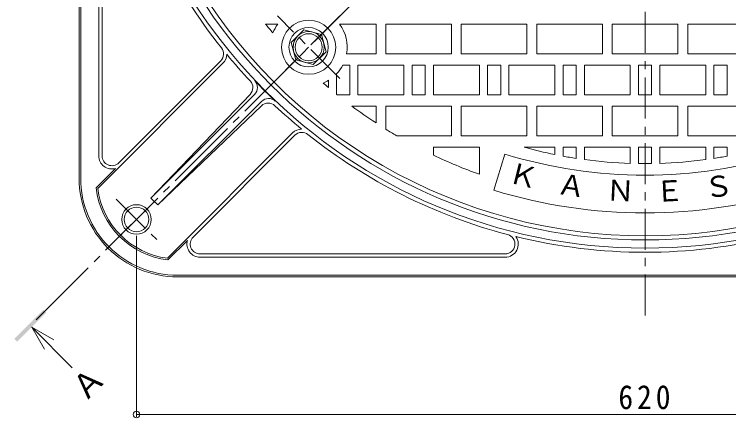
# Model space of a CAD drawing. Units: millimetres, scale not verified. Extents: x -911 to 950, y -675 to 698.
# Drawn here: x -751.8 to -316.2, y -101.6 to 144.2 of the extents above; entities that cross this region are included whole.
import ezdxf
from ezdxf.enums import TextEntityAlignment as Align

# ---------------------------------------------------------------- set-up
doc = ezdxf.new("R2010")
doc.units = ezdxf.units.MM
doc.header["$LTSCALE"] = 5
doc.header["$PDMODE"] = 32
doc.header["$PDSIZE"] = 4
doc.linetypes.add('CHAIN1', pattern=[8, 5, -1, 1, -1])
doc.linetypes.add('CHAIN2', pattern=[12, 9, -1, 1, -1])
for name, color, linetype, lineweight in [('E-0', 4, 'Continuous', 9), ('E-1', 2, 'Continuous', 9), ('E-2', 3, 'Continuous', 9), ('E-4', 7, 'Continuous', 9), ('E-A', 2, 'Continuous', 9)]:
    doc.layers.add(name, color=color, linetype=linetype, lineweight=lineweight)
doc.styles.add('ＭＳ ゴシック', font='')
doc.styles.get('ＭＳ ゴシック').set_extended_font_data('MS Gothic')

msp = doc.modelspace()

# ---------------------------------------------------------------- linework, layer by layer
at = {"layer": 'E-0', "color": 7, "linetype": 'CHAIN2'}
msp.add_line((-367.261, 329.195), (-742.044, -45.588), dxfattribs=at)
at = {"layer": 'E-0'}
for q in [(-716.411, -71.221), (-727.725, -54.25), (-733.382, -59.907)]:
    msp.add_line((-741.16, -46.472), q, dxfattribs=at)
msp.add_solid([(-749.999, -55.311), (-732.321, -37.633), (-751.767, -53.543), (-734.089, -35.865)], dxfattribs=at)
at = {"layer": 'E-1'}
for p, q in [((-712.261, 614.195), (-712.262, 44.196)), ((-711.262, 44.196), (-711.261, 329.196)), ((-700.262, 57.937), (-700.261, 243.925)), ((-698.262, 57.937), (-698.261, 243.925)), ((-624.539, 114.345), (-700.87, 38.014)), ((-688.019, 53.694), (-625.953, 115.76)), ((-605.302, 95.398), (-668.446, 32.255)), ((-608.009, 95.345), (-668.446, 32.255)), ((-601.059, 91.156), (-664.203, 28.012)), ((-664.203, 28.012), (-601.112, 88.448)), ((-582.112, 71.919), (-658.444, -4.413)), ((-642.764, 8.438), (-580.698, 70.504)), ((-690.05, 50.248), (-701.922, 38.376)), ((-646.21, 6.406), (-658.082, -5.464)), ((-638.522, -1.805), (-452.532, -1.805)), ((-638.522, -3.804), (-452.532, -3.805)), ((-82.262, -14.805), (-652.262, -14.805)), ((-652.261, -15.804), (-82.262, -15.805))]:
    msp.add_line(p, q, dxfattribs=at)
at = {"layer": 'E-1', "linetype": 'CHAIN1'}
for p, q in [((-689.568, 31.502), (-664.954, 6.887)), ((-664.954, 31.502), (-689.568, 6.888))]:
    msp.add_line(p, q, dxfattribs=at)
at = {"layer": 'E-1'}
for radius in [9, 7.5]:
    msp.add_circle((-677.261, 19.195), radius, dxfattribs=at)
for centre, radius, start, end in [((-367.261, 329.195), 327.5, 179.99987, 359.99987), ((-367.261, 329.195), 322.5, 179.99987, 359.99987), ((-367.261, 329.195), 330, 194.70127, 218.50606), ((-630.196, 120.002), 6, 314.99987, 38.50602), ((-630.196, 120.002), 8, 314.99987, 358.68126), ((-367.261, 329.195), 329.896, 219.39595, 223.14434), ((-612.342, 99.497), 6, 316.23052, 43.14495), ((-609.545, 99.641), 6, 314.99987, 43.45485), ((-367.261, 329.195), 327.76, 223.45458, 226.54505), ((-596.817, 86.913), 6, 46.54488, 134.99987), ((-596.962, 84.116), 6, 46.85479, 133.76921), ((-367.261, 329.195), 329.896, 226.8553, 230.60378), ((-576.455, 66.262), 8, 91.31847, 134.99987), ((-576.455, 66.262), 6, 51.49372, 134.99987), ((-367.261, 329.195), 330, 231.49367, 255.29854), ((-692.262, 57.937), 8, 179.99987, 286.04546), ((-692.262, 57.937), 6, 179.99987, 314.99987), ((-652.261, 44.195), 60, 179.99992, 270), ((-652.262, 44.196), 59, 179.99987, 270), ((-652.262, 44.196), 50, 186.68331, 263.31591), ((-652.262, 44.196), 49, 187.24749, 262.75171), ((-638.12, 58.338), 40, 220.69864, 229.30109), ((-452.532, 4.195), 6, 269.99987, 75.29859), ((-638.522, 4.196), 8, 163.95427, 269.99987), ((-638.522, 4.196), 6, 134.99987, 269.99987), ((-452.532, 4.195), 8, 269.99987, 34.3411), ((-367.261, 329.195), 330, 256.20906, 283.79076)]:
    msp.add_arc(centre, radius, start, end, dxfattribs=at)
at = {"layer": 'E-2', "linetype": 'CHAIN1'}
for p, q in [((-367.261, -39.273), (-367.261, 697.663)), ((-553.241, 105.053), (-591.404, 143.216)), ((-553.241, 143.216), (-591.404, 105.053))]:
    msp.add_line(p, q, dxfattribs=at)
at = {"layer": 'E-2'}
for p, q in [((-591.152, 138.196), (-598.603, 138.196)), ((-531.262, 138.196), (-553.493, 138.196)), ((-531.262, 138.196), (-531.262, 120.196)), ((-485.262, 138.195), (-525.262, 138.195)), ((-485.262, 138.195), (-485.262, 120.196)), ((-439.262, 138.195), (-479.262, 138.195)), ((-439.262, 138.195), (-439.262, 120.196)), ((-393.262, 138.195), (-433.262, 138.195)), ((-393.262, 138.195), (-393.262, 120.195)), ((-387.262, 138.195), (-347.262, 138.195)), ((-387.262, 138.195), (-387.262, 120.195)), ((-347.262, 138.195), (-347.262, 120.195)), ((-341.262, 138.195), (-341.262, 120.195)), ((-341.262, 138.195), (-301.262, 138.195)), ((-549.155, 120.196), (-531.262, 120.196)), ((-387.262, 120.195), (-347.262, 120.195)), ((-551.524, 113.196), (-547.262, 113.196)), ((-547.262, 95.196), (-547.262, 113.196)), ((-542.262, 95.196), (-542.262, 113.196)), ((-514.262, 113.196), (-542.262, 113.196)), ((-514.262, 95.196), (-514.262, 113.196)), ((-509.262, 95.196), (-509.262, 113.195)), ((-509.262, 113.195), (-501.262, 113.195)), ((-501.262, 95.196), (-501.262, 113.195)), ((-496.262, 95.196), (-496.262, 113.195)), ((-468.262, 113.195), (-496.262, 113.195)), ((-468.262, 95.195), (-468.262, 113.195)), ((-463.262, 95.195), (-463.262, 113.195)), ((-463.262, 113.195), (-455.262, 113.195)), ((-455.262, 95.196), (-455.262, 113.195)), ((-450.262, 95.196), (-450.262, 113.195)), ((-422.262, 113.195), (-450.262, 113.195)), ((-422.262, 95.196), (-422.262, 113.195)), ((-417.262, 95.196), (-417.262, 113.195)), ((-417.262, 113.195), (-409.262, 113.195)), ((-409.262, 95.196), (-409.262, 113.195)), ((-404.262, 95.195), (-404.262, 113.195)), ((-376.262, 113.195), (-404.262, 113.195)), ((-376.262, 95.195), (-376.262, 113.195)), ((-371.262, 113.195), (-363.262, 113.195)), ((-371.262, 95.195), (-371.262, 113.195)), ((-363.262, 95.195), (-363.262, 113.195)), ((-358.262, 113.195), (-330.262, 113.195)), ((-358.262, 95.195), (-358.262, 113.195)), ((-330.262, 95.195), (-330.262, 113.195)), ((-325.262, 95.195), (-325.262, 113.195)), ((-317.262, 113.195), (-325.262, 113.195)), ((-317.262, 95.195), (-317.262, 113.195)), ((-555.262, 95.409), (-555.262, 107.973)), ((-560.262, 99.52), (-560.262, 103.965)), ((-554.996, 95.196), (-547.262, 95.196)), ((-514.262, 95.196), (-542.262, 95.196)), ((-509.262, 95.196), (-501.262, 95.196)), ((-468.262, 95.195), (-496.262, 95.196)), ((-463.262, 95.195), (-455.262, 95.196)), ((-422.262, 95.196), (-450.262, 95.196)), ((-417.262, 95.196), (-409.262, 95.196)), ((-376.262, 95.195), (-404.262, 95.195)), ((-371.262, 95.195), (-363.262, 95.195)), ((-358.262, 95.195), (-330.262, 95.195)), ((-317.262, 95.195), (-325.262, 95.195)), ((-531.262, 88.195), (-545.921, 88.195)), ((-531.262, 88.195), (-531.262, 77.99)), ((-485.262, 88.195), (-525.262, 88.195)), ((-525.262, 88.195), (-525.262, 74.174)), ((-485.262, 88.195), (-485.262, 70.196)), ((-439.262, 88.196), (-479.262, 88.195)), ((-439.262, 88.196), (-439.262, 70.195)), ((-393.262, 88.195), (-433.262, 88.196)), ((-393.262, 88.195), (-393.262, 70.195)), ((-387.262, 88.195), (-347.262, 88.195)), ((-387.262, 88.195), (-387.262, 70.195)), ((-347.262, 88.195), (-347.262, 70.195)), ((-341.262, 88.195), (-341.262, 70.195)), ((-341.262, 88.195), (-301.262, 88.195)), ((-518.653, 70.196), (-485.262, 70.196)), ((-387.262, 70.195), (-347.262, 70.195)), ((-468.262, 63.195), (-496.262, 63.195)), ((-496.262, 58.346), (-496.262, 63.195)), ((-468.262, 46.708), (-468.262, 63.195)), ((-422.262, 63.195), (-440.883, 63.195)), ((-422.262, 58.731), (-422.262, 63.195)), ((-417.262, 63.195), (-409.262, 63.195)), ((-417.262, 57.762), (-417.262, 63.195)), ((-409.262, 56.41), (-409.262, 63.195)), ((-376.262, 63.195), (-404.262, 63.195)), ((-404.262, 55.686), (-404.262, 63.195)), ((-376.262, 53.342), (-376.262, 63.195)), ((-371.262, 63.195), (-363.262, 63.195)), ((-371.262, 53.224), (-371.262, 63.195)), ((-363.262, 53.224), (-363.262, 63.195)), ((-358.262, 63.195), (-330.262, 63.195)), ((-358.262, 53.342), (-358.262, 63.195)), ((-330.262, 55.686), (-330.262, 63.195)), ((-317.262, 63.195), (-325.262, 63.195)), ((-325.262, 56.409), (-325.262, 63.195)), ((-317.262, 57.762), (-317.262, 63.195)), ((-452.634, 58.954), (-459.358, 36.959))]:
    msp.add_line(p, q, dxfattribs=at)
for points in [[(-525.262, 138.195), (-525.262, 120.196), (-485.262, 120.196)], [(-479.262, 138.195), (-479.262, 120.196), (-439.262, 120.196)], [(-433.262, 138.195), (-433.262, 120.196), (-393.262, 120.195)], [(-301.262, 138.195), (-301.262, 120.195), (-341.262, 120.195)], [(-479.262, 88.195), (-479.262, 70.196), (-439.262, 70.195)], [(-433.262, 88.196), (-433.262, 70.195), (-393.262, 70.195)], [(-301.262, 88.195), (-301.262, 70.195), (-341.262, 70.195)]]:
    msp.add_lwpolyline(points, dxfattribs=at)
msp.add_circle((-572.323, 124.135), 16.5, dxfattribs=at)
for centre, radius, start, end in [((-367.261, 329.195), 320, 179.99993, 359.99993), ((-367.261, 329.195), 300, 219.5436, 220.86803), ((-572.323, 124.135), 23.5, 143.24877, 158.10079), ((-572.323, 124.135), 23.5, 350.35123, 36.75097), ((-572.323, 124.135), 23.5, 316.55088, 332.25852), ((-572.323, 124.135), 23.5, 291.89895, 300.8787), ((-367.261, 329.195), 300, 229.13176, 229.95902), ((-367.261, 329.195), 300, 231.19522, 231.2604), ((-367.261, 329.195), 300, 233.44944, 236.86127), ((-367.261, 329.195), 300, 238.21939, 239.69265), ((-367.261, 329.195), 276, 254.52936, 258.50528), ((-367.261, 329.195), 300, 244.53235, 250.32599), ((-367.261, 338.195), 292, 253.00002, 269.99985), ((-367.261, 329.195), 276, 259.56257, 261.24698), ((-367.261, 338.195), 292, 269.99989, 287), ((-367.261, 329.195), 276, 278.7528, 280.43721), ((-367.261, 329.195), 276, 262.29577, 268.1312), ((-367.261, 329.195), 276, 269.1695, 270.83028), ((-367.261, 329.195), 276, 271.86858, 277.70401), ((-367.261, 338.195), 315, 253.00002, 286.99998)]:
    msp.add_arc(centre, radius, start, end, dxfattribs=at)
at = {"layer": 'E-4'}
for p, q in [((-677.261, -101.123), (-677.261, 9.195)), ((-677.261, -99.623), (-57.261, -99.623))]:
    msp.add_line(p, q, dxfattribs=at)
msp.add_point((-677.261, -99.623), dxfattribs=at)
at = {"layer": 'E-A'}
msp.add_lwpolyline([(-561.727, 121.295), (-564.566, 131.891), (-575.162, 134.73), (-582.918, 126.973), (-580.079, 116.378), (-569.483, 113.538)], close=True, dxfattribs=at)
at = {"layer": 'E-A', "color": 4}
msp.add_circle((-572.323, 124.134), 12, dxfattribs=at)
at = {"layer": 'E-A'}
for radius in [9.5, 8.25]:
    msp.add_circle((-572.323, 124.134), radius, dxfattribs=at)

# ---------------------------------------------------------------- texts
at = {"layer": 'E-0', "color": 2, "style": 'ＭＳ ゴシック'}
msp.add_text('Ａ', height=14.66, rotation=45, dxfattribs=at).set_placement((-705.805, -95.97), align=Align.BOTTOM_LEFT)
at = {"layer": 'E-2', "color": 7, "style": 'ＭＳ ゴシック'}
for s, rotation, p in [('Ｋ', 345.833, (-452.381, 38.223)), ('Ａ', 351.5, (-422.228, 31.107)), ('Ｓ', 8.5, (-329.64, 27.962)), ('Ｎ', 357.167, (-391.52, 27.003)), ('Ｅ', 2.833, (-360.557, 25.951))]:
    msp.add_text(s, height=12.83, rotation=rotation, dxfattribs=at).set_placement(p, align=Align.BOTTOM_LEFT)
at = {"layer": 'E-4', "color": 2, "insert": (-383.511, -96.623), "char_height": 14.66, "attachment_point": 7, "style": 'ＭＳ ゴシック'}
msp.add_mtext('\\T1.27;\\W0.9;620', dxfattribs=at)

doc.saveas('drawing.dxf')
